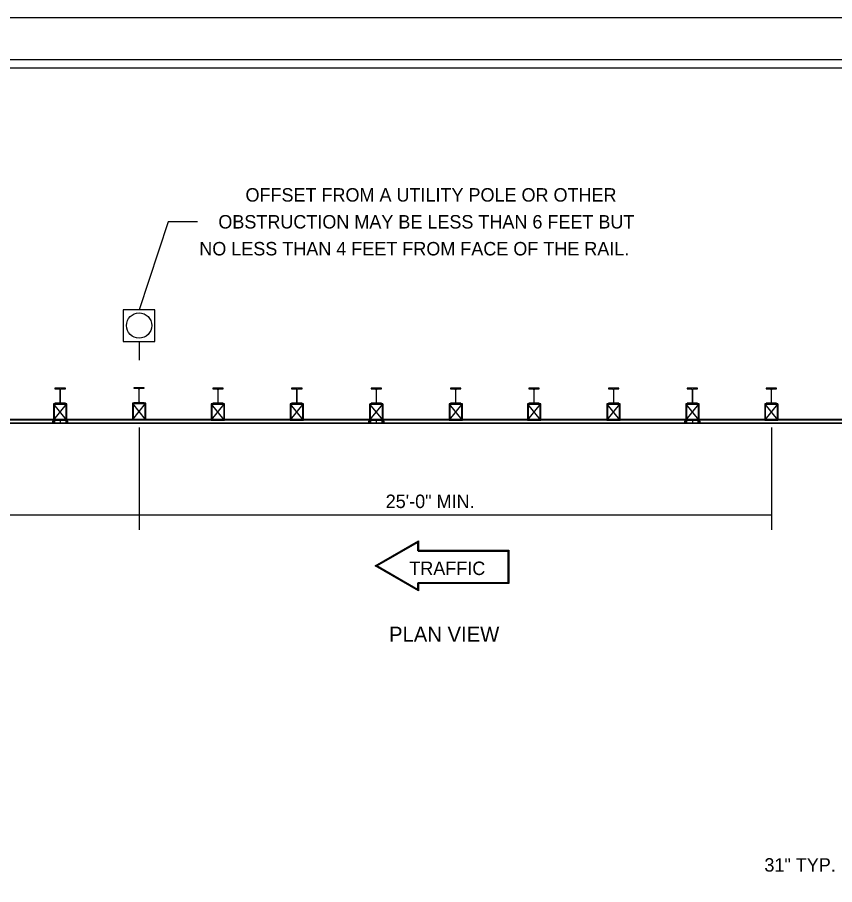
# Model space of a CAD drawing. Extents: x 0 to 1017, y -670 to 88.
# Drawn here: x 49.88 to 88.74, y 46.74 to 88 of the extents above; entities that cross this region are included whole.
import ezdxf

# ---------------------------------------------------------------- set-up
doc = ezdxf.new("R2010")
doc.units = 0
for name, color, linetype in [('Border', 7, 'Continuous'), ('Detail 1', 7, 'Continuous'), ('DETAIL 2', 7, 'Continuous')]:
    doc.layers.add(name, color=color, linetype=linetype)

msp = doc.modelspace()

# ---------------------------------------------------------------- linework, layer by layer
at = {"layer": 'Border'}
for points in [[(0, 88), (136, 88), (136, 0), (0, 0)], [(134, 86), (134, 70), (134, 2), (2, 2), (2, 86)], [(2.4, 85.6), (133.6, 85.6), (133.6, 2.4), (2.4, 2.4)]]:
    msp.add_lwpolyline(points, close=True, dxfattribs=at)
at = {"layer": 'Detail 1'}
for p, q in [((55.667, 72.587), (55.667, 71.687)), ((51.905, 70.283), (51.905, 69.683)), ((51.926, 69.683), (51.926, 70.283)), ((55.656, 70.312), (55.656, 69.712)), ((55.677, 69.712), (55.677, 70.312)), ((59.408, 70.283), (59.408, 69.683)), ((59.428, 69.683), (59.428, 70.283)), ((63.159, 70.283), (63.159, 69.683)), ((63.18, 69.683), (63.18, 70.283)), ((66.937, 70.283), (66.937, 69.683)), ((66.957, 69.683), (66.957, 70.283)), ((70.715, 70.283), (70.715, 69.683)), ((70.735, 69.683), (70.735, 70.283)), ((74.439, 70.283), (74.439, 69.683)), ((74.46, 69.683), (74.46, 70.283)), ((78.217, 70.283), (78.217, 69.683)), ((78.238, 69.683), (78.238, 70.283)), ((81.968, 70.283), (81.968, 69.683)), ((81.99, 69.683), (81.99, 70.283)), ((85.719, 70.283), (85.719, 69.683)), ((85.742, 69.683), (85.742, 70.283)), ((52.217, 68.846), (51.613, 69.601)), ((51.613, 68.846), (52.217, 69.601)), ((55.968, 68.875), (55.365, 69.63)), ((55.365, 68.875), (55.968, 69.63)), ((59.72, 68.846), (59.116, 69.601)), ((59.116, 68.846), (59.72, 69.601)), ((63.471, 68.846), (62.868, 69.601)), ((62.868, 68.846), (63.471, 69.601)), ((67.249, 68.846), (66.645, 69.601)), ((66.645, 68.846), (67.249, 69.601)), ((71.027, 68.846), (70.423, 69.601)), ((70.423, 68.846), (71.027, 69.601)), ((74.752, 68.846), (74.148, 69.601)), ((74.148, 68.846), (74.752, 69.601)), ((78.529, 68.846), (77.926, 69.601)), ((77.926, 68.846), (78.529, 69.601)), ((82.281, 68.846), (81.677, 69.601)), ((81.677, 68.846), (82.281, 69.601)), ((86.032, 68.846), (85.429, 69.601)), ((85.429, 68.846), (86.032, 69.601)), ((123.571, 68.861), (17.437, 68.861)), ((123.571, 68.832), (17.437, 68.832)), ((123.571, 68.7), (17.437, 68.7)), ((123.571, 68.671), (17.437, 68.671)), ((51.619, 68.805), (51.579, 68.805)), ((51.599, 68.805), (51.599, 68.726)), ((51.915, 68.873), (51.915, 68.658)), ((52.251, 68.805), (52.212, 68.805)), ((52.231, 68.805), (52.231, 68.726)), ((66.651, 68.805), (66.611, 68.805)), ((66.631, 68.805), (66.631, 68.726)), ((66.947, 68.873), (66.947, 68.658)), ((67.283, 68.805), (67.244, 68.805)), ((67.263, 68.805), (67.263, 68.726)), ((81.682, 68.805), (81.643, 68.805)), ((81.663, 68.805), (81.663, 68.726)), ((81.979, 68.873), (81.979, 68.658)), ((82.315, 68.805), (82.276, 68.805)), ((82.295, 68.805), (82.295, 68.726)), ((55.667, 68.488), (55.667, 63.625)), ((85.73, 68.488), (85.73, 63.625)), ((40.635, 64.336), (55.667, 64.336)), ((55.667, 64.336), (85.73, 64.336))]:
    msp.add_line(p, q, dxfattribs=at)
for points in [[(58.451, 78.274), (57.044, 78.274), (55.667, 74.087)], [(54.917, 72.587), (56.417, 72.587), (56.417, 74.087), (54.917, 74.087), (54.917, 72.587)], [(51.969, 70.326), (52.163, 70.326), (52.163, 70.353), (51.667, 70.353), (51.667, 70.326), (51.861, 70.326)], [(51.861, 70.326), (51.899, 70.303), (51.905, 70.283)], [(51.926, 70.283), (51.948, 70.32), (51.969, 70.326)], [(55.72, 70.355), (55.915, 70.355), (55.915, 70.382), (55.419, 70.382), (55.419, 70.355), (55.613, 70.355)], [(55.613, 70.355), (55.65, 70.332), (55.656, 70.312)], [(55.677, 70.312), (55.7, 70.349), (55.72, 70.355)], [(59.472, 70.326), (59.666, 70.326), (59.666, 70.353), (59.17, 70.353), (59.17, 70.326), (59.364, 70.326)], [(59.364, 70.326), (59.401, 70.303), (59.408, 70.283)], [(59.428, 70.283), (59.451, 70.32), (59.472, 70.326)], [(63.223, 70.326), (63.417, 70.326), (63.417, 70.353), (62.921, 70.353), (62.921, 70.326), (63.116, 70.326)], [(63.116, 70.326), (63.153, 70.303), (63.159, 70.283)], [(63.18, 70.283), (63.202, 70.32), (63.223, 70.326)], [(67.001, 70.326), (67.195, 70.326), (67.195, 70.353), (66.699, 70.353), (66.699, 70.326), (66.893, 70.326)], [(66.893, 70.326), (66.931, 70.303), (66.937, 70.283)], [(66.957, 70.283), (66.98, 70.32), (67.001, 70.326)], [(70.779, 70.326), (70.973, 70.326), (70.973, 70.353), (70.477, 70.353), (70.477, 70.326), (70.671, 70.326)], [(70.671, 70.326), (70.708, 70.303), (70.715, 70.283)], [(70.735, 70.283), (70.758, 70.32), (70.779, 70.326)], [(74.503, 70.326), (74.698, 70.326), (74.698, 70.353), (74.202, 70.353), (74.202, 70.326), (74.396, 70.326)], [(74.396, 70.326), (74.433, 70.303), (74.439, 70.283)], [(74.46, 70.283), (74.483, 70.32), (74.503, 70.326)], [(78.281, 70.326), (78.476, 70.326), (78.476, 70.353), (77.98, 70.353), (77.98, 70.326), (78.174, 70.326)], [(78.174, 70.326), (78.211, 70.303), (78.217, 70.283)], [(78.238, 70.283), (78.261, 70.32), (78.281, 70.326)], [(82.034, 70.326), (82.226, 70.326), (82.226, 70.353), (81.732, 70.353), (81.732, 70.326), (81.924, 70.326)], [(81.924, 70.326), (81.963, 70.303), (81.968, 70.283)], [(81.99, 70.283), (82.011, 70.32), (82.034, 70.326)], [(85.785, 70.326), (85.977, 70.326), (85.977, 70.353), (85.483, 70.353), (85.483, 70.326), (85.676, 70.326)], [(85.676, 70.326), (85.715, 70.303), (85.719, 70.283)], [(85.742, 70.283), (85.762, 70.32), (85.785, 70.326)], [(51.599, 69.613), (51.599, 68.832), (51.613, 68.846), (51.613, 69.601), (51.628, 69.586), (51.628, 68.861)], [(52.231, 69.613), (51.599, 69.613), (51.613, 69.601), (52.217, 69.601), (52.202, 69.586), (51.628, 69.586)], [(51.861, 69.64), (51.667, 69.64), (51.667, 69.613), (52.163, 69.613), (52.163, 69.64), (51.969, 69.64)], [(51.905, 69.683), (51.882, 69.644), (51.861, 69.64)], [(51.969, 69.64), (51.932, 69.66), (51.926, 69.683)], [(52.231, 68.832), (52.231, 69.613), (52.217, 69.601), (52.217, 68.846), (52.202, 68.861), (52.202, 69.586)], [(55.35, 69.642), (55.35, 68.861), (55.365, 68.875), (55.365, 69.63), (55.379, 69.615), (55.379, 68.89)], [(55.983, 69.642), (55.35, 69.642), (55.365, 69.63), (55.968, 69.63), (55.954, 69.615), (55.379, 69.615)], [(55.613, 69.669), (55.419, 69.669), (55.419, 69.642), (55.915, 69.642), (55.915, 69.669), (55.72, 69.669)], [(55.656, 69.712), (55.633, 69.673), (55.613, 69.669)], [(55.72, 69.669), (55.683, 69.689), (55.677, 69.712)], [(55.983, 68.861), (55.983, 69.642), (55.968, 69.63), (55.968, 68.875), (55.954, 68.89), (55.954, 69.615)], [(59.102, 69.613), (59.102, 68.832), (59.116, 68.846), (59.116, 69.601), (59.131, 69.586), (59.131, 68.861)], [(59.734, 69.613), (59.102, 69.613), (59.116, 69.601), (59.72, 69.601), (59.705, 69.586), (59.131, 69.586)], [(59.364, 69.64), (59.17, 69.64), (59.17, 69.613), (59.666, 69.613), (59.666, 69.64), (59.472, 69.64)], [(59.408, 69.683), (59.385, 69.644), (59.364, 69.64)], [(59.472, 69.64), (59.434, 69.66), (59.428, 69.683)], [(59.734, 68.832), (59.734, 69.613), (59.72, 69.601), (59.72, 68.846), (59.705, 68.861), (59.705, 69.586)], [(62.853, 69.613), (62.853, 68.832), (62.868, 68.846), (62.868, 69.601), (62.882, 69.586), (62.882, 68.861)], [(63.485, 69.613), (62.853, 69.613), (62.868, 69.601), (63.471, 69.601), (63.457, 69.586), (62.882, 69.586)], [(63.116, 69.64), (62.921, 69.64), (62.921, 69.613), (63.417, 69.613), (63.417, 69.64), (63.223, 69.64)], [(63.159, 69.683), (63.136, 69.644), (63.116, 69.64)], [(63.223, 69.64), (63.186, 69.66), (63.18, 69.683)], [(63.485, 68.832), (63.485, 69.613), (63.471, 69.601), (63.471, 68.846), (63.457, 68.861), (63.457, 69.586)], [(66.631, 69.613), (66.631, 68.832), (66.645, 68.846), (66.645, 69.601), (66.66, 69.586), (66.66, 68.861)], [(67.263, 69.613), (66.631, 69.613), (66.645, 69.601), (67.249, 69.601), (67.234, 69.586), (66.66, 69.586)], [(66.893, 69.64), (66.699, 69.64), (66.699, 69.613), (67.195, 69.613), (67.195, 69.64), (67.001, 69.64)], [(66.937, 69.683), (66.914, 69.644), (66.893, 69.64)], [(67.001, 69.64), (66.964, 69.66), (66.957, 69.683)], [(67.263, 68.832), (67.263, 69.613), (67.249, 69.601), (67.249, 68.846), (67.234, 68.861), (67.234, 69.586)], [(70.409, 69.613), (70.409, 68.832), (70.423, 68.846), (70.423, 69.601), (70.438, 69.586), (70.438, 68.861)], [(71.041, 69.613), (70.409, 69.613), (70.423, 69.601), (71.027, 69.601), (71.012, 69.586), (70.438, 69.586)], [(70.671, 69.64), (70.477, 69.64), (70.477, 69.613), (70.973, 69.613), (70.973, 69.64), (70.779, 69.64)], [(70.715, 69.683), (70.692, 69.644), (70.671, 69.64)], [(70.779, 69.64), (70.741, 69.66), (70.735, 69.683)], [(71.041, 68.832), (71.041, 69.613), (71.027, 69.601), (71.027, 68.846), (71.012, 68.861), (71.012, 69.586)], [(74.134, 69.613), (74.134, 68.832), (74.148, 68.846), (74.148, 69.601), (74.163, 69.586), (74.163, 68.861)], [(74.766, 69.613), (74.134, 69.613), (74.148, 69.601), (74.752, 69.601), (74.737, 69.586), (74.163, 69.586)], [(74.396, 69.64), (74.202, 69.64), (74.202, 69.613), (74.698, 69.613), (74.698, 69.64), (74.503, 69.64)], [(74.439, 69.683), (74.417, 69.644), (74.396, 69.64)], [(74.503, 69.64), (74.466, 69.66), (74.46, 69.683)], [(74.766, 68.832), (74.766, 69.613), (74.752, 69.601), (74.752, 68.846), (74.737, 68.861), (74.737, 69.586)], [(77.911, 69.613), (77.911, 68.832), (77.926, 68.846), (77.926, 69.601), (77.94, 69.586), (77.94, 68.861)], [(78.544, 69.613), (77.911, 69.613), (77.926, 69.601), (78.529, 69.601), (78.515, 69.586), (77.94, 69.586)], [(78.174, 69.64), (77.98, 69.64), (77.98, 69.613), (78.476, 69.613), (78.476, 69.64), (78.281, 69.64)], [(78.217, 69.683), (78.195, 69.644), (78.174, 69.64)], [(78.281, 69.64), (78.244, 69.66), (78.238, 69.683)], [(78.544, 68.832), (78.544, 69.613), (78.529, 69.601), (78.529, 68.846), (78.515, 68.861), (78.515, 69.586)], [(81.663, 69.613), (81.663, 68.832), (81.677, 68.846), (81.677, 69.601), (81.692, 69.586), (81.692, 68.861)], [(82.295, 69.613), (81.663, 69.613), (81.677, 69.601), (82.281, 69.601), (82.266, 69.586), (81.692, 69.586)], [(81.924, 69.64), (81.732, 69.64), (81.732, 69.613), (82.226, 69.613), (82.226, 69.64), (82.034, 69.64)], [(81.968, 69.683), (81.947, 69.644), (81.924, 69.64)], [(82.034, 69.64), (81.996, 69.66), (81.99, 69.683)], [(82.295, 68.832), (82.295, 69.613), (82.281, 69.601), (82.281, 68.846), (82.266, 68.861), (82.266, 69.586)], [(85.414, 69.613), (85.414, 68.832), (85.429, 68.846), (85.429, 69.601), (85.443, 69.586), (85.443, 68.861)], [(86.046, 69.613), (85.414, 69.613), (85.429, 69.601), (86.032, 69.601), (86.018, 69.586), (85.443, 69.586)], [(85.676, 69.64), (85.483, 69.64), (85.483, 69.613), (85.977, 69.613), (85.977, 69.64), (85.785, 69.64)], [(85.719, 69.683), (85.698, 69.644), (85.676, 69.64)], [(85.785, 69.64), (85.748, 69.66), (85.742, 69.683)], [(86.046, 68.832), (86.046, 69.613), (86.032, 69.601), (86.032, 68.846), (86.018, 68.861), (86.018, 69.586)], [(51.579, 68.805), (51.544, 68.786), (51.544, 68.747), (51.579, 68.726)], [(51.579, 68.726), (51.619, 68.726), (51.579, 68.726)], [(51.599, 68.832), (52.231, 68.832), (52.217, 68.846), (51.613, 68.846), (51.628, 68.861), (52.202, 68.861)], [(51.619, 68.726), (51.654, 68.747), (51.654, 68.786), (51.619, 68.805)], [(52.212, 68.805), (52.177, 68.786), (52.177, 68.747), (52.212, 68.726)], [(52.212, 68.726), (52.251, 68.726), (52.212, 68.726)], [(52.251, 68.726), (52.286, 68.747), (52.286, 68.786), (52.251, 68.805)], [(55.35, 68.861), (55.983, 68.861), (55.968, 68.875), (55.365, 68.875), (55.379, 68.89), (55.954, 68.89)], [(59.102, 68.832), (59.734, 68.832), (59.72, 68.846), (59.116, 68.846), (59.131, 68.861), (59.705, 68.861)], [(62.853, 68.832), (63.485, 68.832), (63.471, 68.846), (62.868, 68.846), (62.882, 68.861), (63.457, 68.861)], [(66.611, 68.805), (66.576, 68.786), (66.576, 68.747), (66.611, 68.726)], [(66.611, 68.726), (66.651, 68.726), (66.611, 68.726)], [(66.631, 68.832), (67.263, 68.832), (67.249, 68.846), (66.645, 68.846), (66.66, 68.861), (67.234, 68.861)], [(66.651, 68.726), (66.686, 68.747), (66.686, 68.786), (66.651, 68.805)], [(67.244, 68.805), (67.209, 68.786), (67.209, 68.747), (67.244, 68.726)], [(67.244, 68.726), (67.283, 68.726), (67.244, 68.726)], [(67.283, 68.726), (67.318, 68.747), (67.318, 68.786), (67.283, 68.805)], [(70.409, 68.832), (71.041, 68.832), (71.027, 68.846), (70.423, 68.846), (70.438, 68.861), (71.012, 68.861)], [(74.134, 68.832), (74.766, 68.832), (74.752, 68.846), (74.148, 68.846), (74.163, 68.861), (74.737, 68.861)], [(77.911, 68.832), (78.544, 68.832), (78.529, 68.846), (77.926, 68.846), (77.94, 68.861), (78.515, 68.861)], [(81.643, 68.805), (81.608, 68.786), (81.608, 68.747), (81.643, 68.726)], [(81.643, 68.726), (81.682, 68.726), (81.643, 68.726)], [(81.663, 68.832), (82.295, 68.832), (82.281, 68.846), (81.677, 68.846), (81.692, 68.861), (82.266, 68.861)], [(81.682, 68.726), (81.718, 68.747), (81.718, 68.786), (81.682, 68.805)], [(82.276, 68.805), (82.24, 68.786), (82.24, 68.747), (82.276, 68.726)], [(82.276, 68.726), (82.315, 68.726), (82.276, 68.726)], [(82.315, 68.726), (82.35, 68.747), (82.35, 68.786), (82.315, 68.805)], [(85.414, 68.832), (86.046, 68.832), (86.032, 68.846), (85.429, 68.846), (85.443, 68.861), (86.018, 68.861)], [(66.892, 61.905), (68.953, 63.095), (68.932, 63.06), (66.934, 61.905), (66.975, 61.905), (68.911, 63.023)], [(68.953, 63.095), (68.953, 62.624), (68.932, 62.624), (68.932, 63.06), (68.911, 63.023), (68.911, 62.624)], [(68.932, 62.645), (73.243, 62.645), (73.222, 62.624), (68.932, 62.624), (68.932, 62.603), (73.202, 62.603)], [(73.243, 62.645), (73.243, 61.062), (73.222, 61.082), (73.222, 62.624), (73.202, 62.603), (73.202, 61.103)], [(68.953, 60.714), (66.892, 61.905), (66.934, 61.905), (68.932, 60.749), (68.911, 60.787), (66.975, 61.905)], [(68.953, 61.082), (68.953, 60.714), (68.932, 60.749), (68.932, 61.082), (68.911, 61.082), (68.911, 60.787)], [(73.243, 61.062), (68.932, 61.062), (68.932, 61.082), (73.222, 61.082), (73.202, 61.103), (68.932, 61.103)]]:
    msp.add_lwpolyline(points, dxfattribs=at)
msp.add_circle((55.667, 73.337), 0.6, dxfattribs=at)

# ---------------------------------------------------------------- texts
for s, height, p in [('OFFSET FROM A UTILITY POLE OR OTHER', 0.64, (60.727, 79.234)), ('OBSTRUCTION MAY BE LESS THAN 6 FEET BUT', 0.64, (59.436, 77.954)), ('NO LESS THAN 4 FEET FROM FACE OF THE RAIL.', 0.64, (58.53, 76.674)), ('25\'-0" MIN.', 0.64, (67.393, 64.656)), ('PLAN VIEW', 0.72, (67.551, 58.292))]:
    msp.add_text(s, height=height, dxfattribs=at).set_placement(p)
msp.add_text('TRAFFIC', height=0.64, rotation=360, dxfattribs=at).set_placement((68.515, 61.47))
at = {"layer": 'DETAIL 2'}
msp.add_text('31" TYP.', height=0.64, dxfattribs=at).set_placement((85.4, 47.36))

doc.saveas('drawing.dxf')
